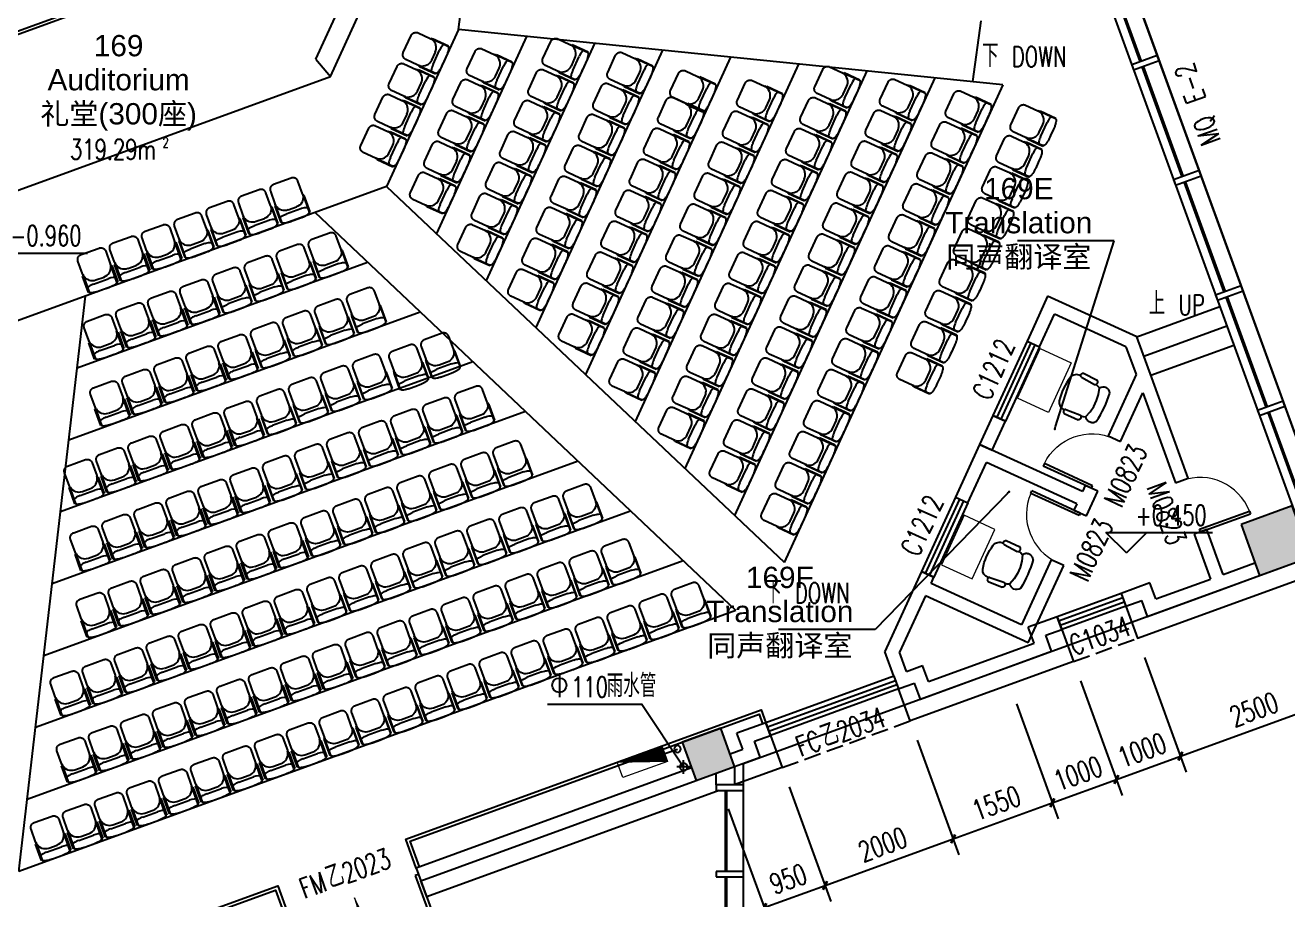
# Model space of a CAD drawing. Header units: inches. Extents: x -97096 to 280004, y -37912 to 97116.
# Drawn here: x 22658 to 41188, y 49184 to 62021 of the extents above; entities that cross this region are included whole.
import ezdxf
from ezdxf import colors
from ezdxf.entities.mleader import LeaderData, LeaderLine
from ezdxf.enums import TextEntityAlignment as Align
from ezdxf.math import Vec2, Vec3

# ---------------------------------------------------------------- set-up
doc = ezdxf.new("R2010")
doc.units = ezdxf.units.IN
doc.header["$LTSCALE"] = 1000
doc.header["$MEASUREMENT"] = 0
doc.linetypes.add('DASH', pattern=[0.35, 0.25, -0.1])
for name, color, linetype in [('3T_BAR', 7, 'Continuous'), ('A-DETL-NOTE', 1, 'Continuous'), ('an-furniture', 253, 'Continuous'), ('COLUMN', 2, 'Continuous'), ('CURTWALL', 4, 'Continuous'), ('DIM_ELEV', 3, 'Continuous'), ('DIM_SYMB', 3, 'Continuous'), ('DOOR_FIRE', 4, 'Continuous'), ('DOOR_FIRE_TEXT', 7, 'Continuous'), ('PIPE', 3, 'Continuous'), ('PUB_DIM', 3, 'Continuous'), ('PUB_HATCH', 253, 'Continuous'), ('PUB_TEXT', 7, 'Continuous'), ('RAIL', 163, 'Continuous'), ('S-XP', 1, 'Continuous'), ('S-XP-LG', 32, 'Continuous'), ('SEE', 5, 'Continuous'), ('SLAB', 60, 'Continuous'), ('SPACE', 7, 'Continuous'), ('STAIR', 3, 'Continuous'), ('SURFACE', 6, 'Continuous'), ('SURFACE-INT', 62, 'Continuous'), ('WALL', 2, 'Continuous'), ('WINDOW', 4, 'Continuous'), ('WINDOW_TEXT', 7, 'Continuous')]:
    doc.layers.add(name, color=color, linetype=linetype)
doc.layers.add('S-XIAO', color=30, linetype='Continuous', lineweight=5)
doc.styles.add('510p-01$0$Arial_2', font='arial.ttf', dxfattribs={"height": 6.392964})
doc.styles.add('510p-01$0$Standard', font='gbenor.shx', dxfattribs={"bigfont": 'gbcbig.shx'})
doc.styles.add('_TCH_DIM', font='SIMPLEX', dxfattribs={"bigfont": 'GBCBIG'})
doc.styles.add('_TCH_DIM_T3', font='SIMPLEX', dxfattribs={"width": 0.705882, "bigfont": 'GBCBIG'})
doc.styles.add('_TCH_SPACE', font='SIMPLEX', dxfattribs={"bigfont": 'GBCBIG'})
doc.styles.add('_TCH_WINDOW', font='SIMPLEX', dxfattribs={"bigfont": 'GBCBIG'})
doc.dimstyles.new('_TCH_ARCH&&100', dxfattribs={"dimtxt": 297.5, "dimasz": 100, "dimexe": 250, "dimexo": 300, "dimgap": 126.25, "dimtad": 1, "dimdec": 0, "dimzin": 0, "dimdsep": 46, "dimtxsty": '_TCH_DIM_T3', "dimblk": 'ARCHTICK', "dimcen": 0.09, "dimclrt": 7, "dimazin": 2, "dimtfac": 1, "dimtdec": 0, "dimtix": 1, "dimtmove": 2, "dimatfit": 3, "dimfxl": 1, "dimtolj": 1, "dimtzin": 0, "dimarcsym": 0})

# ---------------------------------------------------------------- blocks, each defined once
blk = doc.blocks.new('deskchair2')
for p, q in [((0.56, 9.11), (0.75, 9.4)), ((0.75, 9.4), (0.96, 9.67)), ((0.96, 9.67), (1.18, 9.92)), ((1.18, 9.92), (1.43, 10.14)), ((1.43, 10.14), (1.69, 10.34)), ((1.69, 10.34), (1.98, 10.52)), ((1.98, 10.52), (2.28, 10.68)), ((2.28, 10.68), (2.6, 10.81)), ((2.6, 10.81), (2.93, 10.91)), ((2.93, 10.91), (3.26, 10.99)), ((3.26, 10.99), (3.59, 11.03)), ((3.59, 11.03), (3.93, 11.05)), ((3.93, 11.05), (4.26, 11.04)), ((4.26, 11.04), (4.59, 10.99)), ((4.59, 10.99), (4.92, 10.92)), ((4.92, 10.92), (5.25, 10.81)), ((5.25, 10.81), (5.57, 10.68)), ((5.57, 10.68), (5.88, 10.53)), ((5.88, 10.53), (6.16, 10.35)), ((6.16, 10.35), (6.42, 10.15)), ((7.3, 9.12), (6.24, 5.55)), ((6.42, 10.15), (6.67, 9.93)), ((6.67, 9.93), (6.9, 9.68)), ((6.9, 9.68), (7.1, 9.41)), ((7.1, 9.41), (7.29, 9.12)), ((8.67, 9.73), (7.29, 9.19)), ((10.12, 10.06), (8.67, 9.73)), ((9.54, 11.28), (9.55, 11.41)), ((9.55, 11.15), (9.54, 11.28)), ((9.55, 11.41), (9.56, 11.54)), ((9.57, 11.02), (9.55, 11.15)), ((9.56, 11.54), (9.59, 11.66)), ((9.59, 10.9), (9.57, 11.02)), ((9.59, 11.66), (9.62, 11.78)), ((9.63, 10.77), (9.59, 10.9)), ((9.62, 11.78), (9.66, 11.9)), ((9.67, 10.66), (9.63, 10.77)), ((9.66, 11.9), (9.72, 12.02)), ((9.72, 10.54), (9.67, 10.66)), ((9.72, 12.02), (9.78, 12.13)), ((9.79, 10.43), (9.72, 10.54)), ((9.78, 12.13), (9.85, 12.24)), ((9.86, 10.33), (9.79, 10.43)), ((9.85, 12.24), (9.93, 12.34)), ((9.94, 10.22), (9.86, 10.33)), ((9.93, 12.34), (10.02, 12.44)), ((10.03, 10.13), (9.94, 10.22)), ((10.02, 12.44), (10.11, 12.52)), ((10.12, 10.04), (10.03, 10.13)), ((10.11, 12.52), (10.21, 12.6)), ((10.22, 9.96), (10.12, 10.04)), ((10.21, 12.6), (10.32, 12.67)), ((10.33, 9.9), (10.22, 9.96)), ((10.32, 12.67), (10.43, 12.73)), ((10.44, 9.84), (10.33, 9.9)), ((10.43, 12.73), (10.55, 12.79)), ((10.56, 9.78), (10.44, 9.84)), ((19.31, 13.02), (10.55, 12.79)), ((10.68, 9.74), (10.56, 9.78)), ((10.8, 9.71), (10.68, 9.74)), ((19.49, 10.4), (10.81, 9.71)), ((20.32, 10.85), (20, 10.82)), ((6.24, 5.55), (5.7, 1.87)), ((5.7, 1.87), (5.71, -1.85)), ((5.71, -1.85), (6.26, -5.53)), ((6.26, -5.53), (7.34, -9.09)), ((7.3, -9.28), (8.64, -9.81)), ((8.64, -9.81), (10.05, -10.12)), ((19.36, -12.95), (10.6, -12.74)), ((19.53, -10.33), (10.85, -9.67)), ((19.47, -12.91), (19.37, -12.95)), ((19.56, -12.87), (19.47, -12.91)), ((19.53, -10.33), (19.62, -10.38)), ((19.65, -12.82), (19.56, -12.87)), ((19.62, -10.38), (19.71, -10.44)), ((19.74, -12.76), (19.65, -12.82)), ((19.71, -10.44), (19.8, -10.5)), ((19.82, -12.7), (19.74, -12.76)), ((19.8, -10.5), (19.88, -10.56)), ((19.9, -12.63), (19.82, -12.7)), ((19.88, -10.56), (19.95, -10.64)), ((19.97, -12.55), (19.9, -12.63)), ((19.95, -10.64), (20.02, -10.72)), ((20.04, -12.47), (19.97, -12.55)), ((20.02, -10.72), (20.08, -10.8)), ((20.36, -10.76), (20.04, -10.74)), ((20.36, -10.76), (20.04, -10.74)), ((20.1, -12.38), (20.04, -12.47)), ((20.08, -10.8), (20.14, -10.89)), ((20.16, -12.29), (20.1, -12.38)), ((20.14, -10.89), (20.19, -10.98)), ((20.2, -12.2), (20.16, -12.29)), ((20.19, -10.98), (20.23, -11.08)), ((20.24, -12.1), (20.2, -12.2)), ((20.23, -11.08), (20.27, -11.18)), ((20.28, -12.01), (20.24, -12.1)), ((20.27, -11.18), (20.29, -11.28)), ((20.3, -11.9), (20.28, -12.01)), ((20.29, -11.28), (20.31, -11.38)), ((20.32, -11.8), (20.3, -11.9)), ((20.31, -11.38), (20.33, -11.48)), ((20.33, -11.69), (20.32, -11.8)), ((20.33, -11.48), (20.33, -11.59)), ((20.33, -11.59), (20.33, -11.69))]:
    blk.add_line(p, q)
for centre, radius, start, end in [((70.61, 0.14), 70.61, 172.70761, 187.52621), ((18.86, 11.68), 1.43, 296.15869, 71.39841), ((20.71, 6.35), 4.52, 16.22546, 95.11635), ((-5.87, -0.01), 31.85, 346.39188, 13.84194), ((3.97, -7.12), 3.9, 210.50923, 329.72459), ((11.21, -11.25), 1.61, 102.98203, 247.95908), ((20.74, -6.26), 4.52, 265.11746, 344.00836)]:
    blk.add_arc(centre, radius, start, end)
blk = doc.blocks.new('510p-01$0$_Dot')
at = {"color": 0, "linetype": 'ByBlock', "lineweight": -2}
blk.add_line((-0.5, 0), (-1, 0), dxfattribs=at)
at = {"color": 0, "linetype": 'ByBlock', "const_width": 0.5}
blk.add_lwpolyline([(-0.25, 0, 1), (0.25, 0, 1)], format="xyb", close=True, dxfattribs=at)
blk = doc.blocks.new('510p-01$0$material tag')
blk = doc.blocks.new('M_Seating-Auditorium - 457 x 610mm - Blue-5494468-Documents - Level 1')
at = {"layer": 'an-furniture'}
for p, q in [((-68, 65), (-55, 65)), ((-68, -190), (-68, 65)), ((-55, 64), (-55, -215)), ((97, 101), (197, 101)), ((197, 101), (224, 101)), ((377, 65), (389, 65)), ((377, -215), (377, 64)), ((389, 65), (389, -190)), ((275, -25), (46, -25)), ((224, -70), (97, -70)), ((-52, -190), (-68, -190)), ((-55, -419), (-55, -222)), ((389, -190), (373, -190)), ((377, -222), (377, -419)), ((300, -495), (21, -495))]:
    blk.add_line(p, q, dxfattribs=at)
for centre, major_axis, ratio, start_param, end_param in [((46, -1), (-102, 0), 0.236052, 0, 1.570796), ((97, -222), (152, 0), 0.996195, 1.570796, 2.931845), ((224, -222), (152, 0), 0.996195, 0.215398, 1.570796), ((275, -1), (-102, 0), 0.236052, 1.570796, 3.141593)]:
    blk.add_ellipse(centre, major_axis=major_axis, ratio=ratio, start_param=start_param, end_param=end_param, dxfattribs=at)
for points, knots in [([(-55, 65), (-55, 67), (-54, 71), (-46, 78), (-28, 87), (0, 93), (28, 97), (50, 99), (73, 101), (89, 101), (97, 101)], [-1, -1, -1, -1, -0.9, -0.8, -0.6, -0.4, -0.3, -0.2, -0.1, 0, 0, 0, 0]), ([(21, -495), (17, -495), (10, -494), (2, -492), (-4, -490), (-10, -488), (-16, -485), (-21, -482), (-29, -476), (-39, -466), (-47, -454), (-51, -444), (-54, -433), (-55, -425), (-55, -419)], [-1, -1, -1, -1, -0.892857, -0.839286, -0.785714, -0.732143, -0.678571, -0.625, -0.571429, -0.428571, -0.285714, -0.214286, -0.142857, 0, 0, 0, 0]), ([(377, -419), (377, -423), (376, -429), (374, -438), (372, -444), (370, -450), (367, -455), (364, -461), (358, -469), (348, -479), (336, -486), (326, -491), (315, -494), (306, -495), (300, -495)], [-1, -1, -1, -1, -0.892857, -0.839286, -0.785714, -0.732143, -0.678571, -0.625, -0.571429, -0.428571, -0.285714, -0.214286, -0.142857, 0, 0, 0, 0])]:
    blk.add_open_spline(points, degree=3, knots=knots, dxfattribs=at)
for points in [[(224, 101), (232, 101), (248, 100), (271, 99), (294, 97), (314, 94), (332, 90), (348, 86), (361, 81), (370, 76), (375, 70), (377, 67), (377, 65)], [(-55, -222), (-55, -217), (-55, -206), (-53, -195), (-52, -190)], [(373, -190), (374, -195), (376, -206), (377, -217), (377, -222)]]:
    blk.add_open_spline(points, degree=3, dxfattribs=at)
blk = doc.blocks.new('PIPE-110')
for p, q in [((87087.5, -205623.5), (87087.5, -205423.5)), ((86987.5, -205523.5), (87187.5, -205523.5))]:
    blk.add_line(p, q)
blk.add_circle((87087.5, -205523.5), 55)
blk = doc.blocks.new('PIPE-12F')
at = {"layer": 'DIM_SYMB'}
blk.add_lwpolyline([(72258, -193660), (73642, -193660), (74257, -194580)], dxfattribs=at)
blk.add_lwpolyline([(74257, -194580, 1), (74257, -194580, 1)], format="xyb", close=True, dxfattribs=at)
at = {"layer": 'PUB_TEXT'}
blk.add_line((72433, -193223), (72433, -193555), dxfattribs=at)
blk.add_circle((72433, -193380), 105, dxfattribs=at)
at = {"layer": 'PIPE', "xscale": -1}
blk.add_blockref('PIPE-110', (161345, 10944), dxfattribs=at)
at = {"layer": 'PUB_TEXT', "style": '_TCH_DIM', "width": 0.705882}
blk.add_text('110', height=297.5, dxfattribs=at).set_placement((72608, -193555))
at = {"layer": 'PUB_TEXT', "style": '_TCH_DIM'}
blk.add_text('雨水管', height=337.6, dxfattribs=at).set_placement((73128, -193555))
blk = doc.blocks.new('XHS-2')
at = {"layer": 'S-XIAO', "linetype": 'Continuous'}
h = blk.add_hatch(dxfattribs=at)
h.set_pattern_fill('ANSI31', color=256, scale=10, angle=152.1447, style=0)
h.set_pattern_definition([(44.999815, (55471.2533, 434076.4532), (-0.8838806224, 0.8838863305), [])])
h.paths.add_polyline_path([(-345224, 932668), (-344524, 932668), (-344524, 932908)])
blk.add_lwpolyline([(-345224, 932668), (-344524, 932668), (-344524, 932908), (-345224, 932908)], close=True, dxfattribs=at)
at = {"layer": 'S-XP'}
blk.add_line((-344524, 932788), (-344324, 932788), dxfattribs=at)
at = {"layer": 'S-XP-LG'}
blk.add_circle((-344324, 932788), 50, dxfattribs=at)
blk = doc.blocks.new('_ArchTick')
at = {"color": 0, "linetype": 'ByBlock', "const_width": 0.4}
blk.add_lwpolyline([(-0.5, -0.5), (0.5, 0.5)], dxfattribs=at)
blk = doc.blocks.new('*D259')
at = {"layer": 'Defpoints', "color": 0, "transparency": 16777216}
for p in [(33766, 51126), (32873, 50801), (34396, 49394)]:
    blk.add_point(p, dxfattribs=at)
at = {"layer": 'PUB_DIM', "color": 0, "lineweight": -2, "transparency": 16777216}
for p, q in [((33869, 50844), (34482, 49159)), ((32976, 50519), (33589, 48834)), ((33504, 49069), (34396, 49394))]:
    blk.add_line(p, q, dxfattribs=at)
at = {"layer": 'PUB_DIM', "color": 0, "lineweight": -2, "transparency": 16777216, "xscale": 100, "yscale": 100, "zscale": 100}
for p, rotation in [((34396, 49394), 19.99999998072514), ((33504, 49069), 199.9999999807252)]:
    blk.add_blockref('_ArchTick', p, dxfattribs=dict(at, rotation=rotation))
at = {"layer": 'PUB_DIM', "color": 7, "transparency": 16777216, "insert": (33856, 49490), "char_height": 297.5, "attachment_point": 5, "rotation": 20, "style": '_TCH_DIM_T3'}
blk.add_mtext('\\A1;950', dxfattribs=at)
blk = doc.blocks.new('*D260')
at = {"layer": 'Defpoints', "color": 0, "transparency": 16777216}
for p in [(35646, 51810), (33766, 51126), (36276, 50078)]:
    blk.add_point(p, dxfattribs=at)
at = {"layer": 'PUB_DIM', "color": 0, "lineweight": -2, "transparency": 16777216}
for p, q in [((35748, 51528), (36361, 49843)), ((33869, 50844), (34482, 49159)), ((34396, 49394), (36276, 50078))]:
    blk.add_line(p, q, dxfattribs=at)
at = {"layer": 'PUB_DIM', "color": 0, "lineweight": -2, "transparency": 16777216, "xscale": 100, "yscale": 100, "zscale": 100}
for p, rotation in [((36276, 50078), 19.99999998072526), ((34396, 49394), 199.9999999807252)]:
    blk.add_blockref('_ArchTick', p, dxfattribs=dict(at, rotation=rotation))
at = {"layer": 'PUB_DIM', "color": 7, "transparency": 16777216, "insert": (35242, 49994), "char_height": 297.5, "attachment_point": 5, "rotation": 20, "style": '_TCH_DIM_T3'}
blk.add_mtext('\\A1;2000', dxfattribs=at)
blk = doc.blocks.new('*D261')
at = {"layer": 'Defpoints', "color": 0, "transparency": 16777216}
for p in [(37102, 52340), (35646, 51810), (37732, 50608)]:
    blk.add_point(p, dxfattribs=at)
at = {"layer": 'PUB_DIM', "color": 0, "lineweight": -2, "transparency": 16777216}
for p, q in [((37205, 52058), (37818, 50373)), ((35748, 51528), (36361, 49843)), ((36276, 50078), (37732, 50608))]:
    blk.add_line(p, q, dxfattribs=at)
at = {"layer": 'PUB_DIM', "color": 0, "lineweight": -2, "transparency": 16777216, "xscale": 100, "yscale": 100, "zscale": 100}
for p, rotation in [((37732, 50608), 19.99999998072543), ((36276, 50078), 199.9999999807254)]:
    blk.add_blockref('_ArchTick', p, dxfattribs=dict(at, rotation=rotation))
at = {"layer": 'PUB_DIM', "color": 7, "transparency": 16777216, "insert": (36910, 50602), "char_height": 297.5, "attachment_point": 5, "rotation": 20, "style": '_TCH_DIM_T3'}
blk.add_mtext('\\A1;1550', dxfattribs=at)
blk = doc.blocks.new('*D262')
at = {"layer": 'Defpoints', "color": 0, "transparency": 16777216}
for p in [(38042, 52682), (37102, 52340), (38672, 50950)]:
    blk.add_point(p, dxfattribs=at)
at = {"layer": 'PUB_DIM', "color": 0, "lineweight": -2, "transparency": 16777216}
for p, q in [((38145, 52400), (38758, 50715)), ((37205, 52058), (37818, 50373)), ((37732, 50608), (38672, 50950))]:
    blk.add_line(p, q, dxfattribs=at)
at = {"layer": 'PUB_DIM', "color": 0, "lineweight": -2, "transparency": 16777216, "xscale": 100, "yscale": 100, "zscale": 100}
for p, rotation in [((38672, 50950), 19.99999998072518), ((37732, 50608), 199.9999999807252)]:
    blk.add_blockref('_ArchTick', p, dxfattribs=dict(at, rotation=rotation))
at = {"layer": 'PUB_DIM', "color": 7, "transparency": 16777216, "insert": (38108, 51038), "char_height": 297.5, "attachment_point": 5, "rotation": 20, "style": '_TCH_DIM_T3'}
blk.add_mtext('\\A1;1000', dxfattribs=at)
blk = doc.blocks.new('*D263')
at = {"layer": 'Defpoints', "color": 0, "transparency": 16777216}
for p in [(38981, 53024), (38042, 52682), (39612, 51292)]:
    blk.add_point(p, dxfattribs=at)
at = {"layer": 'PUB_DIM', "color": 0, "lineweight": -2, "transparency": 16777216}
for p, q in [((39084, 52742), (39697, 51057)), ((38145, 52400), (38758, 50715)), ((38672, 50950), (39612, 51292))]:
    blk.add_line(p, q, dxfattribs=at)
at = {"layer": 'PUB_DIM', "color": 0, "lineweight": -2, "transparency": 16777216, "xscale": 100, "yscale": 100, "zscale": 100}
for p, rotation in [((39612, 51292), 19.99999998072551), ((38672, 50950), 199.9999999807255)]:
    blk.add_blockref('_ArchTick', p, dxfattribs=dict(at, rotation=rotation))
at = {"layer": 'PUB_DIM', "color": 7, "transparency": 16777216, "insert": (39048, 51380), "char_height": 297.5, "attachment_point": 5, "rotation": 20, "style": '_TCH_DIM_T3'}
blk.add_mtext('\\A1;1000', dxfattribs=at)
blk = doc.blocks.new('*D264')
at = {"layer": 'Defpoints', "color": 0, "transparency": 16777216}
for p in [(41331, 53879), (38981, 53024), (41961, 52147)]:
    blk.add_point(p, dxfattribs=at)
at = {"layer": 'PUB_DIM', "color": 0, "lineweight": -2, "transparency": 16777216}
for p, q in [((41433, 53597), (42046, 51912)), ((39084, 52742), (39697, 51057)), ((39612, 51292), (41961, 52147))]:
    blk.add_line(p, q, dxfattribs=at)
at = {"layer": 'PUB_DIM', "color": 0, "lineweight": -2, "transparency": 16777216, "xscale": 100, "yscale": 100, "zscale": 100}
for p, rotation in [((41961, 52147), 19.99999998072513), ((39612, 51292), 199.9999999807252)]:
    blk.add_blockref('_ArchTick', p, dxfattribs=dict(at, rotation=rotation))
at = {"layer": 'PUB_DIM', "color": 7, "transparency": 16777216, "insert": (40692, 51978), "char_height": 297.5, "attachment_point": 5, "rotation": 20, "style": '_TCH_DIM_T3'}
blk.add_mtext('\\A1;2500', dxfattribs=at)
blk = doc.blocks.new('_FZH')
blk.add_lwpolyline([(-0.5, -0.5), (0.5, -0.5), (0.5, 0.5), (-0.5, 0.5)], close=True)
at = {"layer": 'PUB_HATCH'}
blk.add_solid([(-0.5, -0.5), (0.5, -0.5), (-0.5, 0.5), (0.5, 0.5)], dxfattribs=at)
blk = doc.blocks.new('$DorLib2D$00000002')
for p, q in [((-0.5, 0), (-0.5, 0.4875)), ((-0.475, 0.4875), (-0.5, 0.4875)), ((-0.475, 0), (-0.475, 0.4875)), ((0.475, 0), (0.475, 0.4875)), ((0.475, 0.4875), (0.5, 0.4875)), ((0.5, 0), (0.5, 0.4875)), ((-0.5, 0), (-0.475, 0)), ((0.5, 0), (0.475, 0))]:
    blk.add_line(p, q)
at = {"lineweight": 13}
for centre, start, end in [((-0.4875, 0), 0, 88.53072), ((0.4875, 0), 91.46928, 180)]:
    blk.add_arc(centre, 0.4875, start, end, dxfattribs=at)
blk = doc.blocks.new('$DorLib2D$00000001')
for p, q in [((0.45, 0.975), (0.5, 0.975)), ((0.45, 0), (0.45, 0.975)), ((0.5, 0), (0.5, 0.975)), ((0.5, 0), (0.45, 0))]:
    blk.add_line(p, q)
at = {"lineweight": 13}
blk.add_arc((0.475, 0), 0.975, 91.4693, 180, dxfattribs=at)
blk = doc.blocks.new('$TCHSYS$WIN2D')
for p, q in [((-0.5, 0.5), (0.5, 0.5)), ((-0.5, 0.5), (-0.5, -0.5)), ((0.5, 0.5), (0.5, -0.5)), ((0.5, 0.1667), (-0.5, 0.1667)), ((0.5, -0.1667), (-0.5, -0.1667)), ((-0.5, -0.5), (0.5, -0.5))]:
    blk.add_line(p, q)

msp = doc.modelspace()

# ---------------------------------------------------------------- linework, layer by layer
at = {"layer": '3T_BAR'}
for p, q in [((39272.8, 61579.4), (38896.9, 61442.6)), ((39300.1, 61504.3), (39272.8, 61579.4)), ((38896.9, 61442.6), (38924.2, 61367.5)), ((38924.2, 61367.5), (39300.1, 61504.3)), ((39888.4, 59888), (39512.5, 59751.2)), ((39915.8, 59812.8), (39888.4, 59888)), ((39512.5, 59751.2), (39539.9, 59676)), ((39539.9, 59676), (39915.8, 59812.8)), ((40504, 58196.5), (40128.2, 58059.7)), ((40531.4, 58121.4), (40504, 58196.5)), ((40128.2, 58059.7), (40155.5, 57984.6)), ((40155.5, 57984.6), (40531.4, 58121.4)), ((41119.7, 56505.1), (40743.8, 56368.3)), ((40743.8, 56368.3), (40771.2, 56293.1)), ((40771.2, 56293.1), (41147, 56429.9)), ((41147, 56429.9), (41119.7, 56505.1)), ((32800, 50870), (32800, 50790)), ((33200, 50870), (32800, 50870)), ((32800, 50790), (33200, 50790)), ((33200, 50790), (33200, 50870)), ((32800, 49600), (32800, 49520)), ((33200, 49600), (32800, 49600)), ((32800, 49520), (33200, 49520)), ((33200, 49520), (33200, 49600))]:
    msp.add_line(p, q, dxfattribs=at)
msp.add_lwpolyline([(32800, 50870), (32800, 51040), (33069.8, 51138.2), (33069.8, 50870)], close=True, dxfattribs=at)
at = {"layer": 'an-furniture'}
msp.add_line((36567.6, 61194.7, 0), (36685.6, 62085.7, 0), dxfattribs=at)
msp.add_lwpolyline([(21717.6, 61582.2), (21700.5, 61629.2), (25459.3, 62997), (25476.4, 62950)], close=True, dxfattribs=at)
at = {"layer": 'an-furniture', "linetype": 'Continuous', "lineweight": 0, "elevation": 0}
for points in [[(37222.5, 56546.4), (37555.5, 57273.8), (38010.1, 57065.7), (37677.1, 56338.3)], [(36436.2, 54828.8), (36103.2, 54101.4), (36557.8, 53893.3), (36890.8, 54620.7)]]:
    msp.add_lwpolyline(points, close=True, dxfattribs=at)
at = {"layer": 'CURTWALL'}
for p, q in [((38430.8, 63103.4), (39019, 61487.1)), ((38449.6, 63110.2), (39037.8, 61493.9)), ((39046.4, 61411.9), (39634.7, 59795.6)), ((39065.2, 61418.8), (39653.5, 59802.5)), ((39662, 59720.5), (40250.3, 58104.2)), ((39680.8, 59727.3), (40269.1, 58111)), ((40277.7, 58029), (40866, 56412.8)), ((40296.5, 58035.9), (40884.7, 56419.6)), ((40893.3, 56337.6), (41467.9, 54758.9)), ((40912.1, 56344.4), (41486.7, 54765.7)), ((32930, 50790), (32930, 49600)), ((32950, 50790), (32950, 49600)), ((32930, 49520), (32930, 48100)), ((32950, 49520), (32950, 48100))]:
    msp.add_line(p, q, dxfattribs=at)
msp.add_lwpolyline([(37063.7, 66479.4), (41373.1, 54639.3)], dxfattribs=at)
at = {"layer": 'DIM_ELEV'}
for p, q in [((22004, 58677.3), (23569, 58677.3)), ((38819.7, 54274.6), (38519.7, 54574.6)), ((38519.7, 54574.6), (40084.7, 54574.6)), ((38819.7, 54274.6), (39119.7, 54574.6))]:
    msp.add_line(p, q, dxfattribs=at)
at = {"layer": 'DIM_SYMB'}
for points in [[(36626.5, 61639.4, 0, 0, 0), (29373.9, 62373, 80, 0, 0), (29075.4, 62403.2, 0, 0, 0)], [(33441.7, 53783.7, 0, 0, 0), (27654.6, 59255.6, 80, 0, 0), (27436.7, 59461.7, 0, 0, 0)], [(22064.4, 49642.7, 0, 0, 0), (22980.2, 57554.2, 80, 0, 0), (23014.7, 57852.2, 0, 0, 0)], [(39580.6, 57669.3, 0, 0, 0), (39683.2, 57387.4, 80, 0, 0), (39785.8, 57105.5, 0, 0, 0)], [(39000, 49542.3, 0, 0, 0), (39000, 48300, 80, 0, 0), (39000, 48000, 0, 0, 0)]]:
    msp.add_lwpolyline(points, format="xyseb", dxfattribs=at)
at = {"layer": 'RAIL'}
msp.add_lwpolyline([(39318.9, 67300.1), (37439.6, 66616.1), (41749, 54776.1), (43628.4, 55460.1), (43867.8, 54802.3)], dxfattribs=at)
at = {"layer": 'SEE', "linetype": 'DASH'}
for p, q in [((38042.3, 52681.4), (39000, 53030.6)), ((33766.2, 51125.6), (35645.5, 51809.6))]:
    msp.add_line(p, q, dxfattribs=at)
at = {"layer": 'SLAB'}
msp.add_lwpolyline([(16750, 24000), (16750, 30000), (48700, 30000), (48700, 43500), (33200, 43500), (33200, 51185.6), (41902.8, 54353.2), (36362.2, 69576.1), (13141.2, 61124.4), (13535.6, 60040.7), (11543.3, 59315.5), (11644.9, 59823.5), (10762.3, 60000), (9119.9, 51787.7), (10933.9, 51424.8), (10489, 49200), (-12200, 49200)], dxfattribs=at)
at = {"layer": 'STAIR'}
for p, q in [((26924.5, 61524.9), (27530.2, 62849.9)), ((29016.4, 61956.9, 0), (29134.5, 62849.6, 0)), ((29016.4, 61956.9, 0), (27962.1, 59653, 0)), ((37004.5, 61148.9, 0), (29016.4, 61956.9, 0)), ((30014.9, 61855.9, 0), (28691.4, 58963.5, 0)), ((31013.4, 61754.9, 0), (29420.6, 58273.9, 0)), ((26924.5, 61524.9), (27138.1, 61270.5)), ((32011.9, 61653.9, 0), (30149.8, 57584.4, 0)), ((33010.4, 61552.9, 0), (30879.1, 56894.9, 0)), ((34008.9, 61451.9, 0), (31608.3, 56205.4, 0)), ((35007.4, 61350.9, 0), (32337.5, 55515.9, 0)), ((36005.9, 61249.9, 0), (33066.7, 54826.4, 0)), ((37004.5, 61148.9, 0), (33796, 54136.9, 0)), ((27962.1, 59653, 0), (22489.2, 57661, 0)), ((27962.1, 59653, 0), (33797, 54137.9, 0)), ((33087.3, 53430.6, 0), (26911.2, 59270.4, 0)), ((27683.2, 58540.5, 0), (23418, 56988.1, 0)), ((22562.8, 49600, 0), (23540.2, 58043.5, 0)), ((28455.2, 57810.5, 0), (23295.8, 55932.6, 0)), ((29227.2, 57080.5, 0), (23173.6, 54877.2, 0)), ((29999.3, 56350.5, 0), (23051.5, 53821.7, 0)), ((30771.3, 55620.6, 0), (22929.3, 52766.3, 0)), ((31543.3, 54890.6, 0), (22807.1, 51710.9, 0)), ((32315.3, 54160.6, 0), (22684.9, 50655.4, 0)), ((33087.3, 53430.6, 0), (22562.8, 49600, 0))]:
    msp.add_line(p, q, dxfattribs=at)
msp.add_lwpolyline([(20368.6, 60243.2), (22080, 59429.5), (27138.1, 61270.5), (27926, 62993.9)], dxfattribs=at)
at = {"layer": 'STAIR', "elevation": 0}
for points in [[(38971.6, 57447.6), (40189.6, 57890.9)], [(39074.2, 57165.7), (40292.2, 57609)], [(39176.8, 56883.8), (40394.8, 57327.1)]]:
    msp.add_lwpolyline(points, dxfattribs=at)
at = {"layer": 'SURFACE'}
for points in [[(38810.5, 53493.7), (38981.5, 53023.8), (43867.8, 54802.3), (43628.4, 55460.1), (41373.1, 54639.3)], [(37870.8, 53151.7), (38042.3, 52681.4), (35645.5, 51809.6), (35474.6, 52279.5)], [(33595.2, 51595.5), (33766.2, 51125.6), (33063.8, 50870)], [(32844, 50790), (28549.6, 49226.9), (28464.1, 49461.9)]]:
    msp.add_lwpolyline(points, dxfattribs=at)
at = {"layer": 'SURFACE-INT'}
for points in [[(28395.7, 49649.8), (28241.8, 50072.7), (33458.4, 51971.4), (33526.8, 51783.4)], [(28442.6, 49666.9), (28305.8, 50042.8), (33428.5, 51907.3), (33479.8, 51766.3)], [(21300, 48600), (24195.6, 48600), (26362.4, 49388.6), (26516.3, 48965.8)], [(21300, 48550), (24204.5, 48550), (26332.5, 49324.5), (26469.3, 48948.7)]]:
    msp.add_lwpolyline(points, dxfattribs=at)
at = {"layer": 'WALL'}
for p, q in [((37663.5, 58046.5, 0), (37444, 57567.1)), ((38971.6, 57447.6, 0), (37663.5, 58046.5, 0)), ((37542.6, 57302), (37762.1, 57781.4, 0)), ((38812.3, 57300.6), (37762.1, 57781.4, 0)), ((37444, 57567.1), (37360.8, 57385.3)), ((39191.1, 56844.5), (38971.6, 57447.6)), ((37360.8, 57385.3), (37542.6, 57302)), ((38812.3, 57300.6), (38960.8, 56892.5)), ((38960.8, 56892.5), (38549.6, 55994.2)), ((39727.6, 55370.6), (39191.1, 56844.5)), ((38731.4, 55910.9), (39058.3, 56624.8)), ((39058.3, 56624.8), (39539.7, 55302.2)), ((36861.2, 56294.2), (36665.6, 55866.8)), ((36847.5, 55783.6), (37043.1, 56210.9)), ((37043.1, 56210.9), (36861.2, 56294.2)), ((38549.6, 55994.2), (38731.4, 55910.9)), ((36665.6, 55866.8), (36311.8, 55094)), ((38175, 55175.8), (36665.6, 55866.8)), ((36665.6, 55866.8), (36847.5, 55783.6)), ((36493.6, 55010.7), (36764.2, 55601.7)), ((38091.7, 54994), (36764.2, 55601.7)), ((38216.6, 55266.8), (38175, 55175.8)), ((38398.4, 55183.5), (38216.6, 55266.8)), ((39539.7, 55302.2), (39727.6, 55370.6)), ((36311.8, 55094), (36493.6, 55010.7)), ((38315.2, 55001.7), (38398.4, 55183.5)), ((38091.7, 54994), (38050.1, 54903.1)), ((38050.1, 54903.1), (38231.9, 54819.8)), ((38231.9, 54819.8), (38315.2, 55001.7)), ((40001.2, 54618.8), (39813.3, 54550.4)), ((39813.3, 54550.4), (40052.7, 53892.6)), ((40240.6, 53961), (40001.2, 54618.8)), ((37717.1, 54175.7), (37280, 53221)), ((37898.9, 54092.4), (37717.1, 54175.7)), ((40240.6, 53961), (40706.9, 54130.7)), ((35812.3, 54002.9), (35729, 53821)), ((35994.1, 53919.6), (35812.3, 54002.9)), ((37378.6, 52955.9), (37898.9, 54092.4)), ((40215.1, 53738.9), (40775.3, 53942.8)), ((35729, 53821), (35274.7, 52828.6)), ((35952.5, 53828.7), (35994.1, 53919.6)), ((37280, 53221), (35952.5, 53828.7)), ((39165.2, 53835.6), (38742.1, 53681.6)), ((39131.1, 53344.4), (40215.1, 53738.9)), ((39250.7, 53600.7), (39165.2, 53835.6)), ((39250.7, 53600.7), (40052.7, 53892.6)), ((35869.3, 53646.8), (35490.7, 52819.9)), ((37378.6, 52955.9), (35869.3, 53646.8)), ((38742.1, 53681.6), (38810.5, 53493.7)), ((38810.5, 53493.7), (39045.6, 53579.3)), ((39131.1, 53344.4), (39045.6, 53579.3)), ((37802.4, 53339.6), (37379.5, 53185.7)), ((37465, 52950.8), (37379.5, 53185.7)), ((37870.8, 53151.7), (37802.4, 53339.6)), ((37635.8, 53066.2), (37870.8, 53151.7)), ((37721.4, 52831.2), (37635.8, 53066.2)), ((35406.2, 52467.5), (35274.7, 52828.6)), ((35594.1, 52535.9), (35490.7, 52819.9)), ((35795, 52130.1), (37721.4, 52831.2)), ((35914.5, 52386.4), (37465, 52950.8)), ((35406.2, 52467.5), (35474.6, 52279.5)), ((35594.1, 52535.9), (35829, 52621.4)), ((35914.5, 52386.4), (35829, 52621.4)), ((35474.6, 52279.5), (35568.5, 52313.7)), ((35568.5, 52313.7), (35709.5, 52365)), ((35795, 52130.1), (35709.5, 52365)), ((33526.8, 51783.4), (33103.9, 51629.5)), ((33595.2, 51595.5), (33526.8, 51783.4)), ((33189.4, 51394.6), (33103.9, 51629.5)), ((33360.2, 51510), (33595.2, 51595.5)), ((33001.4, 51326.1), (33189.4, 51394.6)), ((33445.8, 51275), (33360.2, 51510)), ((33069.8, 51138.2), (33445.8, 51275)), ((32437.6, 51120.9), (28395.7, 49649.8)), ((28464.1, 49461.9), (32506, 50933)), ((28395.7, 49649.8), (28464.1, 49461.9))]:
    msp.add_line(p, q, dxfattribs=at)

# ---------------------------------------------------------------- block references
at = {"xscale": -1, "rotation": 200.0002595466748}
msp.add_blockref('XHS-2', (36752.7, 1045696.9), dxfattribs=at)
at = {"layer": 'A-DETL-NOTE'}
ref = msp.add_blockref('510p-01$0$material tag', (-156351.6, -14110.2), dxfattribs=dict(at, xscale=3.125, yscale=3.125, zscale=3.125))
ref.add_attrib('ROOM_TAG', '169', dxfattribs={"layer": '0', "height": 312.5, "style": '510p-01$0$Arial_2'}).set_placement((24028.1, 61722), align=Align.MIDDLE_CENTER)
ref.add_attrib('NAME_ENG', 'Auditorium', dxfattribs={"layer": '0', "height": 312.5, "style": '510p-01$0$Arial_2'}).set_placement((24028.1, 61222), align=Align.MIDDLE_CENTER)
ref.add_attrib('NAME_CN', '礼堂(300座)', dxfattribs={"layer": '0', "height": 312.5, "style": '510p-01$0$Arial_2'}).set_placement((24028.1, 60722), align=Align.MIDDLE_CENTER)
ref = msp.add_blockref('510p-01$0$material tag', (-143139.9, -16208.5, 0), dxfattribs=dict(at, xscale=3.125, yscale=3.125, zscale=3.125))
ref.add_attrib('ROOM_TAG', '169E', dxfattribs={"layer": '0', "height": 312.5, "style": '510p-01$0$Arial_2'}).set_placement((37239.7, 59623.7, 0), align=Align.MIDDLE_CENTER)
ref.add_attrib('NAME_ENG', 'Translation', dxfattribs={"layer": '0', "height": 312.5, "style": '510p-01$0$Arial_2'}).set_placement((37239.7, 59123.7, 0), align=Align.MIDDLE_CENTER)
ref.add_attrib('NAME_CN', '同声翻译室', dxfattribs={"layer": '0', "height": 312.5, "style": '510p-01$0$Arial_2'}).set_placement((37239.7, 58623.7, 0), align=Align.MIDDLE_CENTER)
ref = msp.add_blockref('510p-01$0$material tag', (-146646.7, -21915.9, 0), dxfattribs=dict(at, xscale=3.125, yscale=3.125, zscale=3.125))
ref.add_attrib('ROOM_TAG', '169F', dxfattribs={"layer": '0', "height": 312.5, "style": '510p-01$0$Arial_2'}).set_placement((33732.9, 53916.3, 0), align=Align.MIDDLE_CENTER)
ref.add_attrib('NAME_ENG', 'Translation', dxfattribs={"layer": '0', "height": 312.5, "style": '510p-01$0$Arial_2'}).set_placement((33732.9, 53416.3, 0), align=Align.MIDDLE_CENTER)
ref.add_attrib('NAME_CN', '同声翻译室', dxfattribs={"layer": '0', "height": 312.5, "style": '510p-01$0$Arial_2'}).set_placement((33732.9, 52916.3, 0), align=Align.MIDDLE_CENTER)
at = {"layer": 'an-furniture'}
for p, rotation in [((28781, 61684.7, 0), 245.2615855876557), ((29718.3, 61449.8, 0), 245.2615855876557), ((30830.1, 61596.3, 0), 245.2615855876557), ((31781.5, 61392.5, 0), 245.2615855876557), ((28573, 61230, 0), 245.2615855876557), ((30622, 61141.7, 0), 245.2615855876557), ((32703.5, 61126.5, 0), 245.2615855876557), ((34820.7, 61184.9, 0), 245.2615855876557), ((29510.3, 60995.2, 0), 245.2615855876557), ((31573.5, 60937.8, 0), 245.2615855876557), ((33684.4, 60984.7, 0), 245.2615855876557), ((35780.5, 60999.4, 0), 245.2615855876557), ((28365, 60775.4, 0), 245.2615855876557), ((32524.9, 60733.9, 0), 245.2615855876557), ((34612.7, 60730.3, 0), 245.2615855876557), ((36746.7, 60827.7, 0), 245.2615855876557), ((29302.2, 60540.5, 0), 245.2615855876557), ((30414, 60687, 0), 245.2615855876557), ((33476.3, 60530, 0), 245.2615855876557), ((35572.4, 60544.7, 0), 245.2615855876557), ((37698.2, 60623.8, 0), 245.2615855876557), ((31365.4, 60483.1, 0), 245.2615855876557), ((36538.7, 60373, 0), 245.2615855876557), ((28156.9, 60320.7, 0), 245.2615855876557), ((30205.9, 60232.3, 0), 245.2615855876557), ((32316.9, 60279.2, 0), 245.2615855876557), ((34404.7, 60275.6, 0), 245.2615855876557), ((37490.1, 60169.2, 0), 245.2615855876557), ((29094.2, 60085.9, 0), 245.2615855876557), ((31157.4, 60028.5, 0), 245.2615855876557), ((33268.3, 60075.4, 0), 245.2615855876557), ((35364.4, 60090.1, 0), 245.2615855876557), ((29997.9, 59777.7, 0), 245.2615855876557), ((32108.8, 59824.6, 0), 245.2615855876557), ((34196.6, 59820.9, 0), 245.2615855876557), ((36330.7, 59918.4, 0), 245.2615855876557), ((28886.2, 59631.2, 0), 245.2615855876557), ((33060.3, 59620.7, 0), 245.2615855876557), ((35156.3, 59635.4, 0), 245.2615855876557), ((37282.1, 59714.5, 0), 245.2615855876557), ((30949.3, 59573.8, 0), 245.2615855876557), ((36122.6, 59463.7, 0), 245.2615855876557), ((29789.9, 59323, 0), 245.2615855876557), ((31900.8, 59369.9, 0), 245.2615855876557), ((33988.6, 59366.3, 0), 245.2615855876557), ((37074.1, 59259.8, 0), 245.2615855876557), ((30741.3, 59119.1, 0), 245.2615855876557), ((32852.2, 59166, 0), 245.2615855876557), ((34948.3, 59180.7, 0), 245.2615855876557), ((24868.2, 58634, 0), 199.8489800459617), ((29581.8, 58868.3, 0), 245.2615855876557), ((31692.7, 58915.2, 0), 245.2615855876557), ((33780.5, 58911.6, 0), 245.2615855876557), ((35914.6, 59009, 0), 245.2615855876557), ((24398.3, 58463, 0), 199.8489800459617), ((30533.3, 58664.5, 0), 245.2615855876557), ((32644.2, 58711.4, 0), 245.2615855876557), ((34740.3, 58726.1, 0), 245.2615855876557), ((36866, 58805.2, 0), 245.2615855876557), ((23928.5, 58292, 0), 199.8489800459617), ((35706.5, 58554.4, 0), 245.2615855876557), ((31484.7, 58460.6, 0), 245.2615855876557), ((33572.5, 58456.9, 0), 245.2615855876557), ((36658, 58350.5, 0), 245.2615855876557), ((30325.2, 58209.8, 0), 245.2615855876557), ((32436.1, 58256.7, 0), 245.2615855876557), ((34532.2, 58271.4, 0), 245.2615855876557), ((25429.5, 57827.4, 0), 199.8489800459617), ((31276.7, 58005.9, 0), 245.2615855876557), ((33364.5, 58002.3, 0), 245.2615855876557), ((35498.5, 58099.7, 0), 245.2615855876557), ((24959.7, 57656.4, 0), 199.8489800459617), ((32228.1, 57802, 0), 245.2615855876557), ((34324.2, 57816.7, 0), 245.2615855876557), ((36449.9, 57895.8, 0), 245.2615855876557), ((24489.9, 57485.4, 0), 199.8489800459617), ((31068.6, 57551.3, 0), 245.2615855876557), ((33156.4, 57547.6, 0), 245.2615855876557), ((35290.4, 57645.1, 0), 245.2615855876557), ((24020, 57314.4, 0), 199.8489800459617), ((34116.1, 57362.1, 0), 245.2615855876557), ((36241.9, 57441.2, 0), 245.2615855876557), ((25990.9, 57020.7, 0), 199.8489800459617), ((32020.1, 57347.4, 0), 245.2615855876557), ((35082.4, 57190.4, 0), 245.2615855876557), ((25521, 56849.7, 0), 199.8489800459617), ((32948.4, 57093, 0), 245.2615855876557), ((25051.2, 56678.7, 0), 199.8489800459617), ((31812, 56892.7, 0), 245.2615855876557), ((33908.1, 56907.4, 0), 245.2615855876557), ((36033.8, 56986.5, 0), 245.2615855876557), ((24581.4, 56507.7, 0), 199.8489800459617), ((32740.3, 56638.3, 0), 245.2615855876557), ((34874.4, 56735.7, 0), 245.2615855876557), ((24111.5, 56336.7, 0), 199.8489800459617), ((33700.1, 56452.7, 0), 245.2615855876557), ((26079.4, 56042, 0), 199.8489800459617), ((34666.3, 56281.1, 0), 245.2615855876557), ((25609.6, 55871, 0), 199.8489800459617), ((32532.3, 56183.6, 0), 245.2615855876557), ((25139.7, 55700, 0), 199.8489800459617), ((33492, 55998.1, 0), 245.2615855876557), ((24669.9, 55528.9, 0), 199.8489800459617), ((34458.3, 55826.4, 0), 245.2615855876557), ((24200, 55357.9, 0), 199.8489800459617), ((33284, 55543.4, 0), 245.2615855876557), ((23730.2, 55186.9, 0), 199.8489800459617), ((34250.2, 55371.7, 0), 245.2615855876557), ((26167.9, 55063.2, 0), 199.8489800459617), ((25698.1, 54892.2, 0), 199.8489800459617), ((24758.4, 54550.2, 0), 199.8489800459617), ((25228.2, 54721.2, 0), 199.8489800459617), ((34042.2, 54917.1, 0), 245.2615855876557), ((24288.5, 54379.2, 0), 199.8489800459617), ((23818.7, 54208.2, 0), 199.8489800459617), ((26729.2, 54256.6, 0), 199.8489800459617), ((26259.4, 54085.5, 0), 199.8489800459617), ((25789.5, 53914.5, 0), 199.8489800459617), ((25319.7, 53743.5, 0), 199.8489800459617), ((24849.9, 53572.5, 0), 199.8489800459617), ((24380, 53401.5, 0), 199.8489800459617), ((26817.8, 53277.8, 0), 199.8489800459617), ((23910.2, 53230.5, 0), 199.8489800459617), ((26347.9, 53106.8, 0), 199.8489800459617), ((25878.1, 52935.8, 0), 199.8489800459617), ((25408.2, 52764.8, 0), 199.8489800459617), ((24938.4, 52593.8, 0), 199.8489800459617), ((24468.5, 52422.8, 0), 199.8489800459617), ((27379.1, 52471.1, 0), 199.8489800459617), ((23998.7, 52251.8, 0), 199.8489800459617), ((26909.2, 52300.1, 0), 199.8489800459617), ((23528.8, 52080.7, 0), 199.8489800459617), ((25969.5, 51958.1, 0), 199.8489800459617), ((26439.4, 52129.1, 0), 199.8489800459617), ((25499.7, 51787.1, 0), 199.8489800459617), ((25029.8, 51616.1, 0), 199.8489800459617), ((24560, 51445.1, 0), 199.8489800459617), ((24090.2, 51274.1, 0), 199.8489800459617), ((26997.8, 51321.4, 0), 199.8489800459617), ((23620.3, 51103.1, 0), 199.8489800459617), ((26527.9, 51150.4, 0), 199.8489800459617), ((26058.1, 50979.4, 0), 199.8489800459617), ((25588.2, 50808.4, 0), 199.8489800459617), ((25118.4, 50637.3, 0), 199.8489800459617), ((24178.7, 50295.3, 0), 199.8489800459617), ((24648.5, 50466.3, 0), 199.8489800459617), ((23708.8, 50124.3, 0), 199.8489800459617), ((23239, 49953.3, 0), 199.8489800459617)]:
    msp.add_blockref('M_Seating-Auditorium - 457 x 610mm - Blue-5494468-Documents - Level 1', p, dxfattribs=dict(at, rotation=rotation))
at = {"layer": 'an-furniture', "xscale": -1, "rotation": 200.1510199264576}
for p in [(26450.9, 59210.1, 0), (25981.1, 59039.1, 0), (25511.2, 58868.1, 0), (25041.4, 58697.1, 0), (27012.3, 58403.5, 0), (26542.4, 58232.4, 0), (26072.6, 58061.4, 0), (25602.7, 57890.4, 0), (27573.6, 57596.8, 0), (27103.8, 57425.8, 0), (26633.9, 57254.8, 0), (26164.1, 57083.8, 0), (28664.2, 56931.5, 0), (28194.3, 56760.5, 0), (27662.1, 56618, 0), (27192.3, 56447, 0), (26252.6, 56105, 0), (26722.4, 56276, 0), (29160.2, 56152.3, 0), (28690.3, 55981.3, 0), (28220.5, 55810.3, 0), (27750.7, 55639.3, 0), (27280.8, 55468.3, 0), (26811, 55297.3, 0), (29721.5, 55345.7, 0), (26341.1, 55126.3, 0), (28781.8, 55003.6, 0), (29251.7, 55174.6, 0), (28312, 54832.6, 0), (27842.1, 54661.6, 0), (30749.3, 54710.2, 0), (27372.3, 54490.6, 0), (30279.9, 54537.9, 0), (26902.4, 54319.6, 0), (29810, 54366.9, 0), (29340.2, 54195.9, 0), (28870.3, 54024.9, 0), (31311, 53902.3, 0), (28400.5, 53853.9, 0), (30841.2, 53731.2, 0), (27460.8, 53511.9, 0), (27930.7, 53682.9, 0), (30371.3, 53560.2, 0), (26991, 53340.8, 0), (29901.5, 53389.2, 0), (29431.7, 53218.2, 0), (32338.3, 53268, 0), (28961.8, 53047.2, 0), (31868.5, 53097, 0), (28492, 52876.2, 0), (31398.7, 52926, 0), (28022.1, 52705.2, 0), (30459, 52584, 0), (30928.8, 52755, 0), (27552.3, 52534.2, 0), (29990, 52410.5, 0), (29520.2, 52239.5, 0), (29050.3, 52068.5, 0), (28580.5, 51897.4, 0), (28110.6, 51726.4, 0), (27640.8, 51555.4, 0), (27170.9, 51384.4, 0)]:
    msp.add_blockref('M_Seating-Auditorium - 457 x 610mm - Blue-5494468-Documents - Level 1', p, dxfattribs=at)
at = {"layer": 'an-furniture', "linetype": 'Continuous', "lineweight": 0, "yscale": 25.4, "zscale": 25.4}
for p, xscale, rotation in [((38491.6, 56405.4, 0), 25.4, 154.2631719489706), ((37372.3, 53960.3, 0), -25.4, 336.5401092979121)]:
    msp.add_blockref('deskchair2', p, dxfattribs=dict(at, xscale=xscale, rotation=rotation))
at = {"layer": 'COLUMN'}
for p, xscale, yscale, zscale, rotation in [((41014.3, 54455.5), 799.9999999999917, 799.9999999999917, 799.9999999999917, 289.9999999999998), ((32685.3, 51317.5), 600.0000000000068, 600.0000000000068, 600.0000000000068, 290.0000000000012)]:
    msp.add_blockref('_FZH', p, dxfattribs=dict(at, xscale=xscale, yscale=yscale, zscale=zscale, rotation=rotation))
at = {"layer": 'DOOR_FIRE', "zscale": 200}
for name, p, xscale, yscale, rotation in [('$TCHSYS$WIN2D', (34500.7, 52031.5), -2000, 200, 20.00000000000024), ('$DorLib2D$00000002', (27490.2, 49213.8), 2000, -2000, 20.00000000000002)]:
    msp.add_blockref(name, p, dxfattribs=dict(at, xscale=xscale, yscale=yscale, rotation=rotation))
at = {"layer": 'PIPE'}
msp.add_blockref('PIPE-12F', (-41936.4, 245713.5), dxfattribs=at)
at = {"layer": 'WINDOW'}
ref = msp.add_blockref('$TCHSYS$WIN2D', (37201.9, 56798.1), dxfattribs=dict(at, xscale=1200, yscale=-200, zscale=1200, rotation=245.40164062732))
ref.add_attrib('A', 'C1212', (36815.1, 56496.8), dxfattribs={"layer": 'WINDOW_TEXT', "height": 297.5, "rotation": 65.40164, "style": '_TCH_WINDOW', "width": 0.705882})
ref = msp.add_blockref('$DorLib2D$00000001', (38474, 55588.8), dxfattribs=dict(at, xscale=800, yscale=-800, zscale=800, rotation=245.40164062732))
ref.add_attrib('A', 'M0823', (38746.3, 54925.3), dxfattribs={"layer": 'WINDOW_TEXT', "height": 297.5, "rotation": 65.40164, "style": '_TCH_WINDOW', "width": 0.705882})
ref = msp.add_blockref('$DorLib2D$00000001', (39770.4, 54960.5), dxfattribs=dict(at, xscale=-800, yscale=-800, zscale=-800, rotation=110.0000000000014))
ref.add_attrib('A', 'M0823', (39110.7, 55241.8), dxfattribs={"layer": 'WINDOW_TEXT', "height": 297.5, "rotation": 290, "style": '_TCH_WINDOW', "width": 0.705882})
ref = msp.add_blockref('$TCHSYS$WIN2D', (36153, 54506.8), dxfattribs=dict(at, xscale=1200, yscale=-200, zscale=1200, rotation=245.4016406273203))
ref.add_attrib('A', 'C1212', (35766.2, 54205.5), dxfattribs={"layer": 'WINDOW_TEXT', "height": 297.5, "rotation": 65.40164, "style": '_TCH_WINDOW', "width": 0.705882})
ref = msp.add_blockref('$DorLib2D$00000001', (37974.5, 54497.7), dxfattribs=dict(at, xscale=-800, yscale=-800, zscale=-800, rotation=245.4016406273203))
ref.add_attrib('A', 'M0823', (38246.8, 53834.2), dxfattribs={"layer": 'WINDOW_TEXT', "height": 297.5, "rotation": 65.40164, "style": '_TCH_WINDOW', "width": 0.705882})
ref = msp.add_blockref('$TCHSYS$WIN2D', (38306.4, 53416.7), dxfattribs=dict(at, xscale=-1000, yscale=200, zscale=-1000, rotation=20.00000000000011))
ref.add_attrib('A', 'C1034', (38053.3, 52767.2), dxfattribs={"layer": 'WINDOW_TEXT', "height": 297.5, "rotation": 20, "style": '_TCH_WINDOW', "width": 0.705882})

# ---------------------------------------------------------------- texts
at = {"layer": 'DOOR_FIRE_TEXT', "style": '_TCH_WINDOW', "width": 0.705882}
for s, p in [('2034', (34635.1, 51495.1)), ('FC', (34037.7, 51277.7)), ('2023', (27375.2, 49421.2)), ('FM', (26749.6, 49193.5))]:
    msp.add_text(s, height=297.5, rotation=20, dxfattribs=at).set_placement(p)
at = {"layer": 'DOOR_FIRE_TEXT', "style": '_TCH_WINDOW'}
for p in [(34404.2, 51411.1), (27144.3, 49337.1)]:
    msp.add_text('乙', height=337.6, rotation=20, dxfattribs=at).set_placement(p)
at = {"layer": 'PUB_TEXT', "style": '_TCH_DIM'}
for s, p in [('下', (36701.7, 61409.7)), ('上', (39146.8, 57768)), ('下', (33518, 53536.6))]:
    msp.add_text(s, height=337.6, dxfattribs=at).set_placement(p)
at = {"layer": 'PUB_TEXT', "style": '_TCH_DIM', "width": 0.705882}
for s, p in [('DOWN', (37137.5, 61409.7)), ('-0.960', (22439, 58782.3)), ('UP', (39582.6, 57768)), ('+0.450', (38954.7, 54679.6)), ('DOWN', (33953.7, 53536.6))]:
    msp.add_text(s, height=297.5, dxfattribs=at).set_placement(p)
at = {"layer": 'SPACE', "style": '_TCH_SPACE', "width": 0.705882}
for s, height, p in [('319.29m', 297.5, (23314.5, 60050.1)), ('2', 148.8, (24674.5, 60225.1))]:
    msp.add_text(s, height=height, dxfattribs=at).set_placement(p)
at = {"layer": 'WINDOW_TEXT', "style": '_TCH_WINDOW', "width": 0.705882}
for s, p in [('E-2', (39994.1, 60941.3)), ('MQ', (40210.1, 60328.2))]:
    msp.add_text(s, height=297.5, rotation=109.40764, dxfattribs=at).set_placement(p)

# ---------------------------------------------------------------- dimensions: what is measured, and where the dimension line sits
at = {"layer": 'PUB_DIM'}
for p1, p2, picture, middle in [((38981.5, 53023.8), (41330.6, 53878.9), '*D264', (40692.3, 51978.1)), ((38042.1, 52681.9), (38981.5, 53023.8), '*D263', (39048, 51379.7)), ((37102, 52339.8), (38042.1, 52681.9), '*D262', (38108.2, 51037.6)), ((35645.6, 51809.7), (37102, 52339.8), '*D261', (36910, 50601.5)), ((33766.2, 51125.6), (35645.6, 51809.7), '*D260', (35242.1, 49994.4)), ((32873.4, 50800.7), (33766.2, 51125.6), '*D259', (33856, 49489.9))]:
    dim = msp.add_aligned_dim(p1=p1, p2=p2, distance=-1842.8, dimstyle='_TCH_ARCH&&100', dxfattribs=at)
    dim.commit()
    dim.dimension.update_dxf_attribs({"geometry": picture, "text_midpoint": middle})

# ---------------------------------------------------------------- leaders
at = {"layer": 'A-DETL-NOTE'}
ml = msp.add_multileader_mtext('Standard', dxfattribs=at)
ml.set_content('', color=256, style='510p-01$0$Standard')
ml.set_leader_properties()
ml.set_arrow_properties(name='510p-01$0$_Dot')
ml.build(insert=Vec2(0, 0))
ml.multileader.update_dxf_attribs({"text_right_attachment_type": 6, "dogleg_length": 0.36, "arrow_head_size": 36, "scale": 200})
ctx = ml.context
ctx.base_point, ctx.scale, ctx.char_height, ctx.arrow_head_size, ctx.landing_gap_size, ctx.plane_origin, ctx.plane_x_axis, ctx.plane_y_axis = Vec3(37239.7, 58857.2, 0), 200, 36, 36, 18, Vec3(39840.6, 60422.2, 0), Vec3(-1, 0), Vec3(0, -1)
ctx.right_attachment = 6
notes = []
notes.append((ctx, [(0, (1, 1, 0), (38637.8, 58857.2, 0), (-1, 0), 1398, [(0, [(37769.1, 56094.6, 0)], 0, [])])]))
ctx.mtext.insert, ctx.mtext.flow_direction = Vec3(37221.7, 58875.2, 0), 5
ml = msp.add_multileader_mtext('Standard', dxfattribs=at)
ml.set_content('', color=256, style='510p-01$0$Standard')
ml.set_leader_properties()
ml.set_arrow_properties(name='510p-01$0$_Dot')
ml.build(insert=Vec2(0, 0))
ml.multileader.update_dxf_attribs({"text_right_attachment_type": 6, "dogleg_length": 0.36, "arrow_head_size": 36, "scale": 200})
ctx = ml.context
ctx.base_point, ctx.scale, ctx.char_height, ctx.arrow_head_size, ctx.landing_gap_size, ctx.plane_origin, ctx.plane_x_axis, ctx.plane_y_axis = Vec3(33732.9, 53149.8, 0), 200, 36, 36, 18, Vec3(36333.8, 54714.7, 0), Vec3(-1, 0), Vec3(0, -1)
ctx.right_attachment = 6
notes.append((ctx, [(0, (1, 1, 0), (35130.9, 53149.8, 0), (-1, 0), 1398, [(0, [(37097.5, 55173.5, 0)], 0, [])])]))
ctx.mtext.insert, ctx.mtext.flow_direction = Vec3(33714.9, 53167.8, 0), 5
for ctx, leaders in notes:
    for number, flags, end, landing, length, lines in leaders:
        leader = LeaderData()
        leader.index, (leader.has_last_leader_line, leader.has_dogleg_vector, leader.attachment_direction) = number, flags
        leader.last_leader_point, leader.dogleg_vector, leader.dogleg_length = Vec3(end), Vec3(landing), length
        for number, points, colour, breaks in lines:
            line = LeaderLine()
            line.index, line.vertices, line.color, line.breaks = number, Vec3.list(points), colors.encode_raw_color(colour), breaks
            leader.lines.append(line)
        ctx.leaders.append(leader)

doc.saveas('drawing.dxf')
